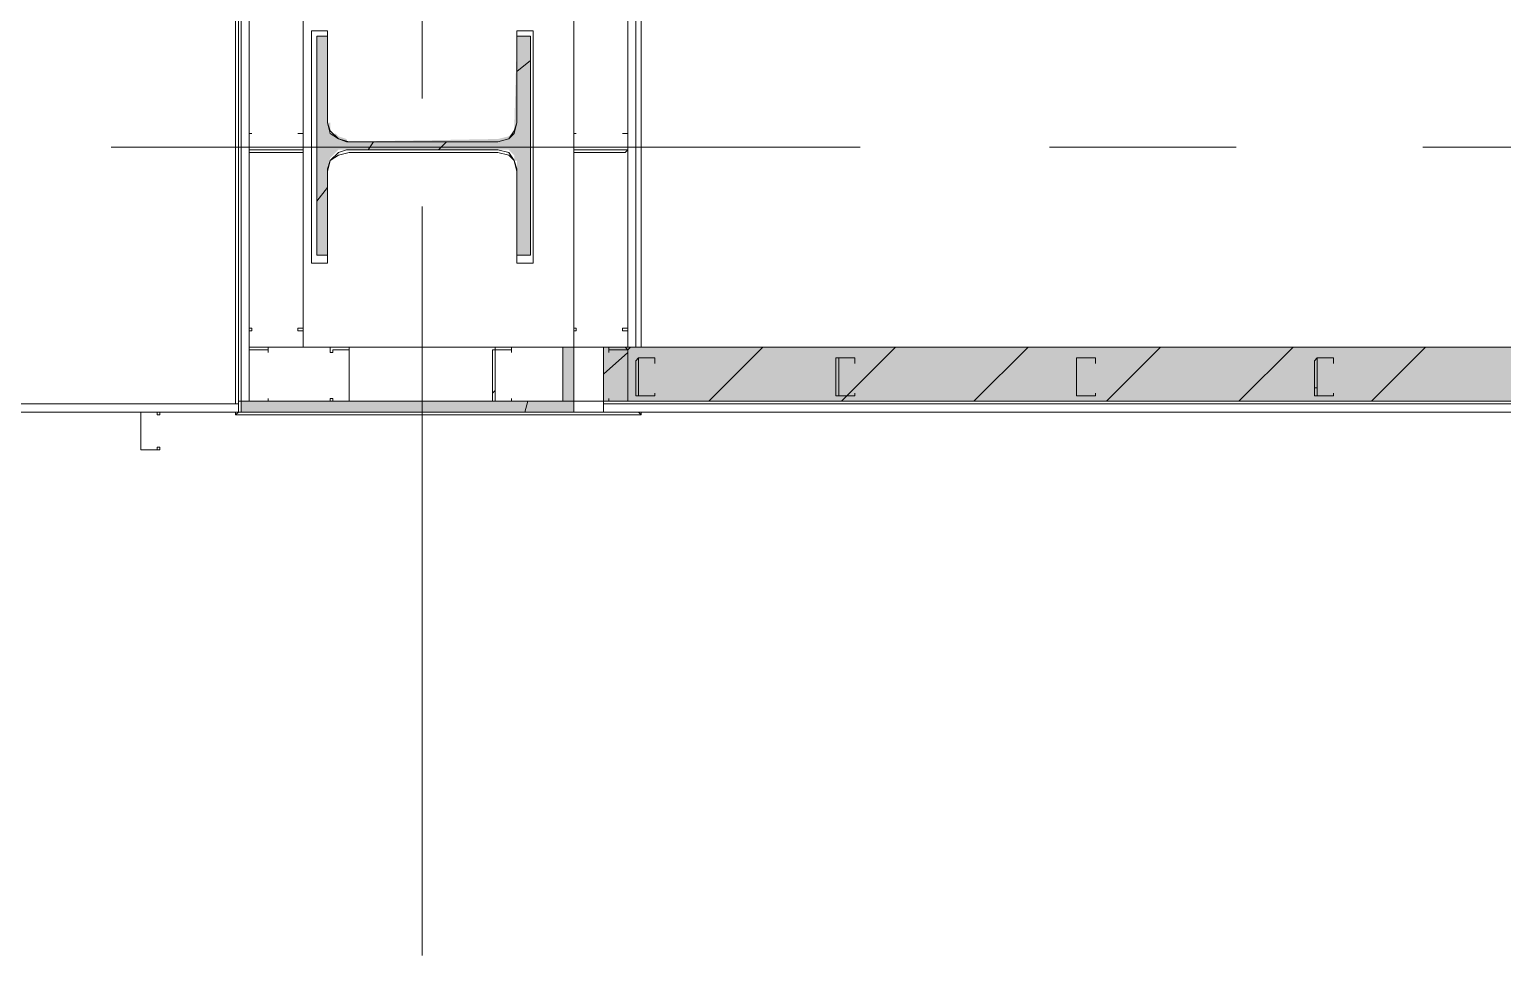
# Model space of a CAD drawing. Header units: metres. Extents: x -2 to 207, y -8 to 52.
# Drawn here: x 20.946 to 23.442, y 21.802 to 23.371 of the extents above; entities that cross this region are included whole.
import ezdxf

# ---------------------------------------------------------------- set-up
doc = ezdxf.new("R2010")
doc.units = ezdxf.units.M
doc.layers.add('HVAC - Ductos', color=5, linetype='Continuous', lineweight=0)
doc.layers.add('PDF_Geometry', color=7, linetype='Continuous', lineweight=0, true_color=0xaaaaaa)
doc.layers.add('PDF_Solid Fills', color=7, linetype='Continuous', lineweight=0, true_color=0xffffff)

msp = doc.modelspace()

# ---------------------------------------------------------------- hatches: boundary and pattern name
at = {"layer": 'PDF_Solid Fills', "lineweight": 0, "transparency": 33554559}
for points in [[(21.7716, 23.3593), (21.767, 23.199), (21.7578, 23.1898), (21.7395, 23.1852), (21.4829, 23.1806), (21.4829, 23.1852), (21.4692, 23.1898), (21.4646, 23.1944), (21.4554, 23.1944), (21.4554, 23.2127), (21.4509, 23.2127), (21.4509, 23.3593), (21.4326, 23.3593), (21.4326, 22.9882), (21.4509, 22.9882), (21.4509, 23.1394), (21.4554, 23.1532), (21.4692, 23.1669), (21.7578, 23.1669), (21.767, 23.1577), (21.767, 23.1486), (21.7716, 23.1486), (21.7716, 22.9882), (21.7945, 22.9882), (21.7945, 23.3593)], [(21.3043, 22.7225), (21.8678, 22.7225), (21.8678, 22.8325), (21.8495, 22.8325), (21.8495, 22.7408), (21.3043, 22.7408)], [(25.4965, 22.7408), (25.4965, 22.8325), (21.9182, 22.8325), (21.9182, 22.7408)]]:
    msp.add_hatch(color=256, dxfattribs=at).paths.add_polyline_path(points)

# ---------------------------------------------------------------- linework, layer by layer
at = {"layer": 'HVAC - Ductos', "lineweight": 0}
msp.add_lwpolyline([(21.6112, 23.7304), (21.6112, 23.4922), (21.6112, 23.2539)], dxfattribs=at)
at = {"layer": 'PDF_Geometry', "lineweight": 0}
for points in [[(21.4096, 23.6205), (21.4096, 26.1954), (21.2997, 26.1954), (21.2997, 23.5838), (21.2997, 22.8325), (21.2997, 22.7362), (14.8486, 22.7362), (14.8486, 22.7225), (21.2997, 22.7225), (21.8678, 22.7225), (21.8678, 22.8325), (21.8495, 22.8325), (21.4096, 22.8325), (21.4096, 23.4372)], [(21.9182, 22.7408), (21.8678, 22.7408), (21.318, 22.7408), (21.3043, 22.7408), (21.3043, 23.5838), (21.318, 23.5838), (21.318, 26.1954), (21.318, 23.6205)], [(21.2997, 23.5288), (21.2997, 23.6388), (21.2997, 22.7821), (21.2997, 23.6388), (21.2951, 23.6434), (21.2951, 22.7362), (21.2951, 23.6434), (21.2997, 23.6434)], [(21.9732, 23.6205), (21.9732, 22.8325), (21.9732, 23.6388)], [(21.9594, 23.5288), (21.9594, 22.8325), (21.9594, 23.6205)], [(21.318, 23.593), (21.318, 23.5838), (21.4096, 23.5838), (21.318, 23.5838), (21.318, 22.8325), (21.318, 23.5838), (21.4096, 23.5838), (21.4096, 23.4647)], [(21.2997, 22.8325), (21.2997, 22.7408), (21.2997, 22.7225), (21.3043, 22.7225), (21.3043, 22.7408), (21.3043, 22.8325), (21.3043, 23.5838), (21.318, 23.5838)], [(21.318, 22.8279), (21.318, 23.5838), (21.3043, 23.5838)], [(21.9732, 23.4968), (21.9732, 22.8325), (21.9732, 23.4968), (21.9732, 22.8325), (21.9732, 23.4968)], [(21.4554, 22.8325), (21.3501, 22.8325), (21.4096, 22.8325), (21.4096, 23.4372)], [(21.7716, 23.2998), (21.7945, 23.3181)], [(22.3535, 23.1715), (21.0843, 23.1715)], [(21.5196, 23.1669), (21.5288, 23.1806)], [(21.6387, 23.1669), (21.6524, 23.1806)], [(22.9903, 23.1715), (22.6742, 23.1715)], [(24.5756, 23.1715), (23.3064, 23.1715)], [(21.4326, 23.0798), (21.4509, 23.1028)], [(21.6112, 23.0707), (21.6112, 21.8016)], [(21.3043, 22.7408), (21.2997, 22.7408), (21.2997, 22.7225), (21.2951, 22.7179), (21.9824, 22.7179), (21.9778, 22.7225), (21.9824, 22.7179), (21.9824, 22.7225), (21.9824, 22.7179), (21.2951, 22.7179), (21.2951, 22.7225), (21.2951, 22.7179), (21.2997, 22.7225), (21.9182, 22.7225), (21.8678, 22.7225), (21.9182, 22.7225), (21.8678, 22.7225), (21.8678, 22.8325), (21.8678, 22.7408), (21.8678, 22.8325), (21.4875, 22.8325)], [(25.4965, 22.7408), (21.9182, 22.7408), (21.8678, 22.7408), (21.8678, 22.7225), (21.9182, 22.7225), (21.2997, 22.7225), (21.3043, 22.7225), (21.8678, 22.7225), (21.8678, 22.7408), (21.8678, 22.8325), (21.8678, 22.7408)], [(21.318, 22.7408), (21.8495, 22.7408), (21.8495, 22.8325)], [(21.9273, 22.8325), (21.9182, 22.8325), (21.9182, 22.7225), (25.4965, 22.7225), (25.4965, 22.8325), (21.9549, 22.8325)], [(14.8486, 22.7362), (21.2997, 22.7362), (21.2997, 22.7225)], [(21.2997, 22.7225), (21.8678, 22.7225), (21.2997, 22.7225)], [(25.4965, 22.7362), (21.9182, 22.7362)]]:
    msp.add_lwpolyline(points, dxfattribs=at)
for points in [[(21.2997, 23.5838), (21.2997, 22.7225), (21.3043, 22.7225), (21.3043, 23.5838)], [(21.9824, 22.8325), (21.9824, 23.4968)], [(21.8678, 23.1944), (21.8678, 23.483)], [(21.7716, 22.9745), (21.7716, 23.1302), (21.767, 23.1486), (21.7578, 23.1577), (21.7395, 23.1623), (21.4875, 23.1623), (21.4692, 23.1577), (21.4554, 23.1486), (21.4509, 23.1302), (21.4509, 22.9745), (21.4234, 22.9745), (21.4234, 23.3685), (21.4509, 23.3685), (21.4509, 23.2127), (21.4554, 23.199), (21.4692, 23.1852), (21.4875, 23.1806), (21.7395, 23.1806), (21.7578, 23.1852), (21.767, 23.199), (21.7716, 23.2127), (21.7716, 23.3685), (21.7991, 23.3685), (21.7991, 22.9745)], [(21.7945, 22.9882), (21.7945, 23.3593), (21.7716, 23.3593), (21.7716, 23.2127), (21.767, 23.1944), (21.7578, 23.1852), (21.7395, 23.1806), (21.4829, 23.1806), (21.4692, 23.1852), (21.4554, 23.1944), (21.4509, 23.2127), (21.4509, 23.3593), (21.4326, 23.3593), (21.4326, 22.9882), (21.4509, 22.9882), (21.4509, 23.1348), (21.4554, 23.1486), (21.4692, 23.1623), (21.4829, 23.1669), (21.7395, 23.1669), (21.7578, 23.1623), (21.767, 23.1486), (21.7716, 23.1348), (21.7716, 22.9882)], [(21.318, 23.1944), (21.318, 23.1669), (21.318, 23.1623), (21.4096, 23.1623), (21.4096, 23.1669), (21.4096, 23.1944), (21.4005, 23.1944), (21.4096, 23.1944), (21.4096, 23.1669), (21.318, 23.1669), (21.318, 23.1944), (21.3225, 23.1944)], [(21.8678, 23.1944), (21.8678, 23.1669), (21.8678, 23.1623), (21.9549, 23.1623), (21.9594, 23.1669), (21.9594, 23.1944), (21.9503, 23.1944), (21.9594, 23.1944), (21.9594, 23.1669), (21.9549, 23.1669), (21.8678, 23.1669), (21.8678, 23.1944), (21.8723, 23.1944)], [(21.8678, 22.8599), (21.8678, 23.1669)], [(21.318, 22.8645), (21.318, 22.8325), (21.4096, 22.8325), (21.4096, 22.8645), (21.4005, 22.8645), (21.4005, 22.8599), (21.4096, 22.8599), (21.4096, 22.8325), (21.318, 22.8325), (21.318, 22.8599), (21.3225, 22.8599), (21.3225, 22.8645)], [(21.8678, 22.8645), (21.8678, 22.8325), (21.9549, 22.8325), (21.9594, 22.8325), (21.9594, 22.8645), (21.9503, 22.8645), (21.9503, 22.8599), (21.9594, 22.8599), (21.9594, 22.8325), (21.9549, 22.8325), (21.8678, 22.8325), (21.8678, 22.8599), (21.8723, 22.8599), (21.8723, 22.8645)], [(21.318, 22.7408), (21.318, 22.8279), (21.318, 22.8325), (21.3501, 22.8325), (21.3501, 22.8233), (21.3501, 22.8279), (21.318, 22.8279), (21.318, 22.7408), (21.3501, 22.7408)], [(21.4875, 22.8325), (21.4875, 22.8279), (21.4875, 22.7408), (21.4554, 22.7408), (21.4554, 22.7454), (21.46, 22.7454), (21.46, 22.7408), (21.4875, 22.7408), (21.4875, 22.8279), (21.46, 22.8279), (21.46, 22.8233), (21.4554, 22.8233), (21.4554, 22.8325)], [(21.7624, 22.8325), (21.7349, 22.8325), (21.7349, 22.8279), (21.7303, 22.8279), (21.7303, 22.7408), (21.7349, 22.7408), (21.7624, 22.7408), (21.7624, 22.7454), (21.7624, 22.7408), (21.7349, 22.7408), (21.7349, 22.8279), (21.7624, 22.8279), (21.7624, 22.8233)], [(21.9273, 22.7408), (21.9549, 22.7408), (21.9594, 22.7408), (21.9594, 22.8279), (21.9549, 22.8325), (21.9273, 22.8325), (21.9273, 22.8233), (21.9273, 22.8279), (21.9549, 22.8279), (21.9594, 22.8279), (21.9594, 22.7408), (21.9549, 22.7408), (21.9273, 22.7408), (21.9273, 22.7454)], [(22.0052, 22.8141), (21.9778, 22.8141), (21.9732, 22.8095), (21.9732, 22.7499), (21.9778, 22.7499), (22.0052, 22.7499), (22.0052, 22.7545), (22.0052, 22.7499), (21.9778, 22.7499), (21.9778, 22.8095), (21.9778, 22.8141), (22.0052, 22.8141), (22.0052, 22.8049)], [(22.3443, 22.8141), (22.3168, 22.8141), (22.3122, 22.8141), (22.3122, 22.8095), (22.3122, 22.7499), (22.3168, 22.7499), (22.3443, 22.7499), (22.3443, 22.7545), (22.3443, 22.7499), (22.3168, 22.7499), (22.3168, 22.8095), (22.3168, 22.8141), (22.3443, 22.8141), (22.3443, 22.8049)], [(22.752, 22.8141), (22.72, 22.8141), (22.72, 22.8095), (22.72, 22.7499), (22.752, 22.7499), (22.752, 22.7545), (22.752, 22.7499), (22.72, 22.7499), (22.72, 22.8095), (22.72, 22.8141), (22.752, 22.8141), (22.752, 22.8049)], [(23.1552, 22.8141), (23.1277, 22.8141), (23.1232, 22.8095), (23.1232, 22.7499), (23.1277, 22.7499), (23.1552, 22.7499), (23.1552, 22.7545), (23.1552, 22.7499), (23.1277, 22.7499), (23.1277, 22.8095), (23.1277, 22.8141), (23.1552, 22.8141), (23.1552, 22.8049)], [(21.3043, 22.7225), (21.8678, 22.7225), (21.8678, 22.7408), (21.3043, 22.7408)], [(21.3501, 22.7454), (21.3501, 22.7408)], [(21.1668, 22.7225), (21.1347, 22.7225), (21.1347, 22.7179), (21.1347, 22.6583), (21.1668, 22.6583), (21.1668, 22.6629), (21.1623, 22.6629), (21.1623, 22.6583), (21.1347, 22.6583), (21.1347, 22.7179), (21.1347, 22.7225), (21.1623, 22.7225), (21.1623, 22.7179), (21.1668, 22.7179)]]:
    msp.add_lwpolyline(points, close=True, dxfattribs=at)
at = {"layer": 'PDF_Geometry', "color": 254, "lineweight": 0, "true_color": 0xd4d4d4}
for points in [[(21.9182, 22.7866), (21.9594, 22.8233)], [(21.9594, 22.8279), (21.964, 22.8325)], [(22.0969, 22.7408), (22.1885, 22.8325)], [(22.3214, 22.7408), (22.3305, 22.7499), (22.413, 22.8325)], [(22.5459, 22.7408), (22.6376, 22.8325)], [(22.7704, 22.7408), (22.862, 22.8325)], [(22.9949, 22.7408), (23.0866, 22.8325)], [(23.2194, 22.7408), (23.311, 22.8325)]]:
    msp.add_lwpolyline(points, dxfattribs=at)
at = {"layer": 'PDF_Geometry', "color": 254, "lineweight": 0, "true_color": 0xd2d2d2}
for points in [[(23.1232, 22.7637), (23.1277, 22.7637)], [(21.7303, 22.7545), (21.7349, 22.7591)], [(22.7292, 22.7499), (22.7338, 22.7499)]]:
    msp.add_lwpolyline(points, dxfattribs=at)
at = {"layer": 'PDF_Geometry', "color": 7, "lineweight": 0, "true_color": 0xffffff}
msp.add_lwpolyline([(21.7853, 22.7225), (21.7899, 22.7408)], close=True, dxfattribs=at)

doc.saveas('drawing.dxf')
